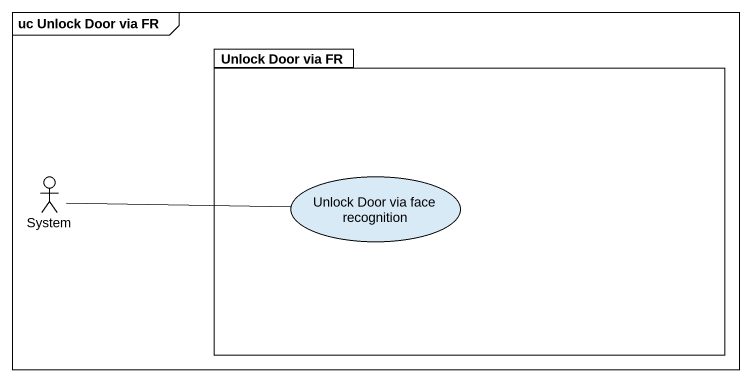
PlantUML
@startuml
mainframe uc Unlock Door via FR
package "Unlock Door via FR" as Unlock_Door_via_FR {
  usecase "Unlock Door via face recognition" as Unlock_Door_via_face
}
actor System
System -right- Unlock_Door_via_face
@enduml
